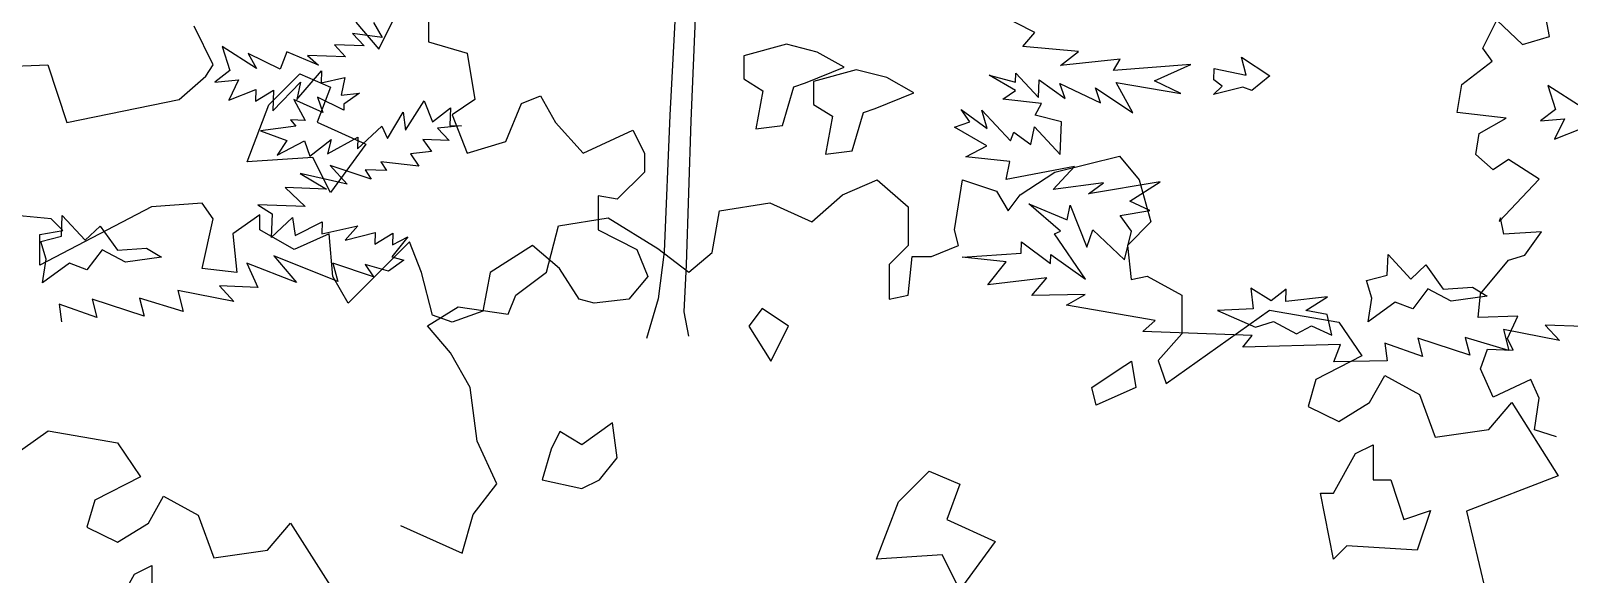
# Model space of a CAD drawing. Header units: inches. Extents: x -11 to 128, y 7 to 56.
# Drawn here: x 53.995 to 54.617, y 22.551 to 22.771 of the extents above; entities that cross this region are included whole.
import ezdxf

# ---------------------------------------------------------------- set-up
doc = ezdxf.new("R2010")
doc.units = ezdxf.units.IN
doc.header["$MEASUREMENT"] = 0
doc.layers.add('CAY', color=94, linetype='Continuous')
doc.layers.add('CAY-3', color=61, linetype='Continuous')
picture_1 = doc.add_image_def('image1.jpg', size_in_pixel=(1680, 1093))

# ---------------------------------------------------------------- blocks, each defined once
blk = doc.blocks.new('A$C76451831')
at = {"layer": 'CAY'}
for p, q in [((3764, 1772.8), (3822.4, 1787)), ((3822.4, 1787), (3840.1, 1765.7)), ((3573, 1752.2), (3604.2, 1765.7)), ((3604.2, 1765.7), (3631.9, 1741.6)), ((3673.8, 1720.9), (3680.9, 1765.7)), ((3680.9, 1765.7), (3711.5, 1755.7)), ((3732.8, 1752.2), (3764, 1772.8)), ((3840.1, 1765.7), (3850.7, 1728)), ((3545.3, 1728), (3573, 1752.2)), ((3711.5, 1755.7), (3722.2, 1738)), ((3722.2, 1738), (3732.8, 1752.2)), ((3455.6, 1700.3), (3462.1, 1738)), ((3462.1, 1738), (3507.5, 1745.1)), ((3507.5, 1745.1), (3545.3, 1728)), ((3631.9, 1741.6), (3631.9, 1706.7)), ((3306.5, 1682.6), (3317.1, 1724.4)), ((3317.1, 1724.4), (3361.9, 1731.5)), ((3361.9, 1731.5), (3406.7, 1703.8)), ((3677.3, 1706.7), (3673.8, 1720.9)), ((3850.7, 1728), (3829.5, 1706.7)), ((3631.9, 1706.7), (3614.8, 1689.6)), ((3653.2, 1696.7), (3677.3, 1706.7)), ((3829.5, 1706.7), (3833, 1676.1)), ((3406.7, 1703.8), (3434.4, 1682.6)), ((3434.4, 1682.6), (3455.6, 1700.3)), ((3631.9, 1661.9), (3635.5, 1696.7)), ((3635.5, 1696.7), (3653.2, 1696.7)), ((3278.8, 1661.9), (3306.5, 1682.6)), ((3614.8, 1689.6), (3614.8, 1658.4)), ((3833, 1676.1), (3847.2, 1679)), ((3847.2, 1679), (3878.4, 1661.9)), ((3199.2, 1634.2), (3226.9, 1651.3)), ((3226.9, 1651.3), (3271.7, 1644.8)), ((3271.7, 1644.8), (3278.8, 1661.9)), ((3614.8, 1658.4), (3631.9, 1661.9)), ((3878.4, 1661.9), (3878.4, 1627.1)), ((3864.3, 1582.3), (3957.4, 1648.4)), ((3957.4, 1648.4), (4019.9, 1637.7)), ((4019.9, 1637.7), (4040.5, 1607.1)), ((3219.8, 1610), (3199.2, 1634.2)), ((3878.4, 1627.1), (3857.2, 1602.9)), ((3237.5, 1578.7), (3219.8, 1610)), ((3857.2, 1602.9), (3864.3, 1582.3)), ((4040.5, 1607.1), (3999.3, 1585.8)), ((3999.3, 1585.8), (3992.2, 1561.6)), ((4047.6, 1565.2), (4061.2, 1589.4)), ((4061.2, 1589.4), (4092.4, 1572.3)), ((3244, 1530.4), (3237.5, 1578.7)), ((4092.4, 1572.3), (4106.6, 1533.9)), ((3992.2, 1561.6), (4019.9, 1548.1)), ((4019.9, 1548.1), (4047.6, 1565.2)), ((4154.9, 1541), (4175.6, 1565.2)), ((4175.6, 1565.2), (4217.4, 1499.1)), ((2764.5, 1473.6), (2857.6, 1539.7)), ((2857.6, 1539.7), (2920.1, 1529)), ((4106.6, 1533.9), (4154.9, 1541)), ((2920.1, 1529), (2940.8, 1498.4)), ((3261.7, 1492), (3244, 1530.4)), ((2940.8, 1498.4), (2899.5, 1477.1)), ((4217.4, 1499.1), (4134.9, 1467.3)), ((3240.4, 1464.3), (3261.7, 1492)), ((2899.5, 1477.1), (2892.4, 1452.9)), ((2947.9, 1456.5), (2961.4, 1480.7)), ((2961.4, 1480.7), (2992.7, 1463.6)), ((2920.1, 1439.4), (2947.9, 1456.5)), ((2992.7, 1463.6), (3006.8, 1425.2)), ((3055.2, 1432.3), (3075.8, 1456.5)), ((3075.8, 1456.5), (3117.7, 1390.4)), ((3230.4, 1429.5), (3240.4, 1464.3)), ((4134.9, 1467.3), (4152, 1395.3)), ((2892.4, 1452.9), (2920.1, 1439.4)), ((3175, 1454.3), (3230.4, 1429.5)), ((3006.8, 1425.2), (3055.2, 1432.3)), ((5725.9, 270.5), (5733.6, 257.1)), ((5717.4, 249.5), (5690.7, 250.4)), ((5690.7, 250.4), (5700.8, 239.6)), ((5733.6, 257.1), (5706.9, 260.7)), ((5706.9, 260.7), (5717.4, 249.5)), ((5620.7, 229.3), (5589.6, 249)), ((5589.6, 249), (5596.6, 227.4)), ((5641.9, 228.5), (5613, 242.7)), ((5613, 242.7), (5620.7, 229.3)), ((5647.9, 244.2), (5641.9, 228.5)), ((5676.5, 232.3), (5647.9, 244.2)), ((5700.8, 239.6), (5666.4, 240.8)), ((5666.4, 240.8), (5676.5, 232.3)), ((5596.6, 227.4), (5583.1, 217)), ((5656.8, 201.3), (5679, 227.2)), ((5679, 227.2), (5678.7, 216.4)), ((5583.1, 217), (5604.4, 219)), ((5604.4, 219), (5595.6, 200.7)), ((5595.6, 200.7), (5620, 210.3)), ((5620, 210.3), (5619.6, 199.9)), ((5619.6, 199.9), (5635.8, 209.7)), ((5635.2, 191.1), (5660.1, 217)), ((5635.8, 209.7), (5635.2, 191.1)), ((5660.1, 217), (5656.8, 201.3)), ((5678.7, 216.4), (5700.1, 221.1)), ((5700.1, 221.1), (5696.9, 205.3)), ((5654.1, 201.4), (5664.3, 182.4)), ((5680.4, 189.6), (5654.1, 201.4)), ((5699.1, 191.6), (5675.5, 203.3)), ((5675.5, 203.3), (5680.4, 189.6)), ((5696.9, 205.3), (5713.2, 207)), ((5699.3, 197.1), (5699.1, 191.6)), ((5713.2, 207), (5699.3, 197.1)), ((5754.7, 173.8), (5771.4, 200)), ((5771.4, 200), (5778.9, 181.1)), ((5651.2, 182.9), (5656, 177.3)), ((5664.3, 182.4), (5651.2, 182.9)), ((5738.5, 166.2), (5752.5, 189.8)), ((5752.5, 189.8), (5754.7, 173.8)), ((5778.9, 181.1), (5795.2, 193.7)), ((5795.2, 193.7), (5794.7, 177.9)), ((5656, 177.3), (5624.1, 172.9)), ((5624.1, 172.9), (5647.8, 164.4)), ((5684.6, 152.2), (5711.8, 167.2)), ((5711.5, 156.8), (5733.5, 177.3)), ((5711.8, 167.2), (5711.5, 156.8)), ((5733.5, 177.3), (5738.5, 166.2)), ((5805.1, 177.5), (5783.7, 175.5)), ((5783.7, 175.5), (5794.2, 164.3)), ((5794.7, 177.9), (5805.1, 177.5)), ((5647.8, 164.4), (5639.2, 151.1)), ((5639.2, 151.1), (5663.7, 163.9)), ((5663.7, 163.9), (5668.6, 150.1)), ((5668.6, 150.1), (5687.7, 165.3)), ((5687.7, 165.3), (5684.6, 152.2)), ((5778, 154.4), (5759.3, 152.4)), ((5794.2, 164.3), (5770.2, 165.1)), ((5770.2, 165.1), (5778, 154.4)), ((5723.7, 129.6), (5686.9, 141.7)), ((5686.9, 141.7), (5702.2, 124.9)), ((5766.7, 141.2), (5732.4, 145.1)), ((5732.4, 145.1), (5737.5, 137.3)), ((5759.3, 152.4), (5766.7, 141.2)), ((5702.2, 124.9), (5659.9, 134.5)), ((5659.9, 134.5), (5683.5, 120.6)), ((5737.5, 137.3), (5718.5, 137.9)), ((5718.5, 137.9), (5723.7, 129.6)), ((5646.4, 121.9), (5664.3, 104.9)), ((5683.5, 120.6), (5646.4, 121.9)), ((5621.8, 106.4), (5634.7, 98.2)), ((5664.3, 104.9), (5621.8, 106.4)), ((5634.7, 98.2), (5633.9, 77)), ((5633.9, 77), (5653.1, 94.9)), ((5653.1, 94.9), (5655.3, 78.9)), ((5655.3, 78.9), (5679.7, 91.2)), ((5679.7, 91.2), (5679.3, 80.4)), ((5679.3, 80.4), (5711.8, 87.4)), ((5711.8, 87.4), (5700.4, 74.6)), ((5700.4, 74.6), (5727.4, 81.4)), ((5727.4, 81.4), (5727.1, 71)), ((5727.1, 71), (5743.3, 80.8)), ((5756.7, 77.6), (5742.5, 59.6)), ((5743.3, 80.8), (5742.9, 70.4)), ((5742.9, 70.4), (5756.7, 77.6)), ((5693.7, 37.2), (5636.1, 60.6)), ((5636.1, 60.6), (5656.5, 36.3)), ((5753.3, 56.5), (5739.3, 46.5)), ((5742.5, 59.6), (5753.3, 56.5)), ((5656.5, 36.3), (5611.8, 53.7)), ((5611.8, 53.7), (5621.9, 32)), ((5726, 41.5), (5689.3, 53.7)), ((5689.3, 53.7), (5693.7, 37.2)), ((5739.3, 46.5), (5718.3, 52.7)), ((5718.3, 52.7), (5726, 41.5)), ((5600.2, 19.2), (5549.8, 29.1)), ((5549.8, 29.1), (5554.6, 10.4)), ((5621.9, 32), (5587.1, 33.3)), ((5587.1, 33.3), (5600.2, 19.2)), ((5476.9, 4.9), (5442.9, 17)), ((5442.9, 17), (5445, 1)), ((5472.5, 21.4), (5476.9, 4.9)), ((5519.5, 6.1), (5472.5, 21.4)), ((5515.1, 22.2), (5519.5, 6.1)), ((5554.6, 10.4), (5515.1, 22.2))]:
    blk.add_line(p, q, dxfattribs=at)
for points in [[(4216, 1534.3), (4196, 1540.6), (4200.2, 1569.1), (4192.8, 1586), (4159, 1570.1), (4147.4, 1595.5), (4153.8, 1613.4), (4177, 1612.3), (4171.7, 1622.9), (4181.2, 1642.9), (4145.3, 1641.9), (4147.4, 1663), (4172.8, 1693.5), (4187.5, 1697.8), (4202.3, 1718.9), (4168.5, 1716.7), (4165.4, 1731.5), (4164.3, 1728.3), (4200.2, 1766.3), (4172.8, 1784.2), (4159, 1774.7), (4143.2, 1788.5), (4146.4, 1807.4), (4170.6, 1821.2), (4126.4, 1826.4), (4130.6, 1851.7), (4158, 1872.8), (4149.6, 1884.4), (4162.2, 1909.7), (4185.4, 1887.6), (4209.7, 1895), (4205.5, 1917.1)], [(1663.8, 350.1), (1632.7, 369.7), (1639.7, 348.2), (1626.2, 337.8), (1647.6, 339.7), (1638.8, 321.5), (1663.1, 331)], [(1665, 152.8), (1630.2, 154), (1643.3, 140), (1592.9, 149.9), (1597.7, 131.1), (1558.2, 142.9), (1562.6, 126.9), (1515.6, 142.2), (1520, 125.7), (1486, 137.8), (1488.1, 121.8), (1440.1, 120.8), (1446.1, 136.4), (1358.1, 134.1), (1366.6, 144.6), (1267.9, 148.1), (1279.1, 158.1), (1199.4, 171.8), (1216.1, 181.6), (1168, 180.6), (1181.7, 196.4), (1128.5, 190.1), (1145, 210.9), (1105.3, 215), (1158.5, 218.6), (1158.8, 229), (1184.9, 209.5), (1185.2, 217.6), (1216.5, 195.2), (1188.5, 236.1), (1194, 238.6), (1165.5, 263.2), (1199.8, 248.8), (1202.6, 261.9), (1217.6, 224.2), (1223.1, 239.9), (1251.6, 212.6), (1257.9, 238.7), (1247.6, 252.6), (1274.4, 257.1), (1256.2, 265.5), (1283.5, 283.1), (1219.2, 272.2), (1232.7, 282.1), (1187.2, 276), (1206.5, 296.7), (1144.9, 285.2), (1148.2, 301.4), (1108.5, 305.5), (1127.4, 315.3), (1098.5, 332.2), (1112.3, 337.1), (1104.5, 348.3), (1127.9, 331.1), (1123.1, 347.6), (1148.9, 320), (1151.8, 327.6), (1167.3, 316.6), (1170.6, 332.4), (1193.7, 307.5), (1194.8, 337), (1171, 343.2), (1176.8, 353.5), (1142, 357.4), (1153.2, 365.2), (1129.6, 379.1), (1153.4, 372.9), (1153.7, 381), (1174.2, 359), (1174.8, 374.8), (1198.2, 358.2), (1193.2, 371.5), (1229.8, 354.3), (1225.3, 367.6), (1258.9, 345.2), (1244, 372.4), (1302.2, 362.7), (1278.5, 373.9), (1311.2, 388.7), (1241.7, 383.4), (1247.5, 393.6), (1193.8, 387.8), (1210.1, 400.4), (1160, 404.8), (1170.8, 417.6), (1137, 434.6)], [(774.7, 655.4), (791.5, 634.3), (850.6, 524.6), (847.4, 444.5), (842.2, 343.2), (836.9, 219.8), (831.6, 177.6), (821.1, 141.8)], [(888.6, 656.4), (872.7, 530.9), (866.4, 466.6), (861.1, 337.9), (856.9, 208.2), (854.8, 166), (859, 143.9)]]:
    blk.add_lwpolyline(points, dxfattribs=at)
for points in [[(3524.3, 1634.1), (3500.5, 1649.9), (3488.6, 1634.1), (3508.4, 1602.4)], [(3821.2, 1594.5), (3833.1, 1602.4), (3837, 1578.6), (3801.4, 1562.8), (3797.4, 1578.6)], [(3369.9, 1515.3), (3365.9, 1547), (3338.2, 1527.2), (3318.4, 1539), (3310.5, 1523.2), (3302.6, 1495.5), (3338.2, 1487.6), (3354, 1495.5)], [(4035, 1519.2), (4050.8, 1527.2), (4050.8, 1495.5), (4066.6, 1495.5), (4078.5, 1459.8), (4102.3, 1467.8), (4090.4, 1432.1), (4027.1, 1436.1), (4015.2, 1424.2), (4003.3, 1483.6), (4015.2, 1483.6)], [(3623.3, 1475.7), (3651, 1503.4), (3678.7, 1491.5), (3666.8, 1459.8), (3710.3, 1440), (3678.7, 1396.5), (3662.8, 1428.1), (3603.5, 1424.2)], [(2935.2, 1410.5), (2951, 1418.5), (2951, 1386.8), (2966.9, 1386.8), (2978.8, 1351.1), (3002.5, 1359.1), (2990.6, 1323.4), (2927.3, 1327.4), (2915.4, 1315.5), (2903.5, 1374.9), (2915.4, 1374.9)], [(1332, 374.8), (1332.4, 385.2), (1361.2, 379.2), (1356.8, 395.2), (1382.5, 378.5), (1366.1, 365.4), (1358.1, 368.4), (1331.6, 361.7), (1339.5, 369.1)], [(1037.6, 376.9), (1009.9, 384), (971.5, 373.4), (971.5, 352.7), (988.6, 342.1), (982.2, 307.9), (1006.3, 310.8), (1016.4, 345.6), (1027, 349.2), (1061.8, 363.3)], [(1474.2, 178.1), (1469.4, 194.1), (1488.1, 198.9), (1488.8, 217.4), (1509.3, 195.4), (1522.9, 208.1), (1538.4, 186.2), (1564.8, 188), (1578.1, 179.9), (1545.8, 175.6), (1524.8, 186.7), (1511.1, 168.6), (1495.4, 174.6), (1470.8, 156.9)], [(1438.2, 144.9), (1433.9, 163.6), (1414.9, 167), (1434.4, 179.5), (1396.7, 175.3), (1397, 186.2), (1383.5, 175.8), (1365.4, 187.3), (1367.4, 168.6), (1335.2, 167), (1369.6, 152.2), (1385.6, 157.1), (1406.5, 146), (1419.9, 153.2)], [(5431.1, 57.3), (5426.2, 73.3), (5445, 78.1), (5445.6, 96.7), (5466.2, 74.6), (5479.7, 87.3), (5495.3, 65.5), (5521.6, 67.3), (5535, 59.1), (5502.6, 54.8), (5481.7, 65.9), (5467.9, 47.8), (5452.3, 53.8), (5427.7, 36.1)]]:
    blk.add_lwpolyline(points, close=True, dxfattribs=at)
at = {"layer": 'CAY-3'}
for p, q in [((580, 402.5), (604.1, 450.9)), ((624.8, 440.3), (624.8, 409)), ((430.8, 388.4), (413.7, 423.2)), ((559.3, 426.7), (580, 402.5)), ((624.8, 409), (659.6, 399)), ((145.6, 382.8), (281.8, 388.3)), ((281.8, 388.3), (298.9, 336.4)), ((424.3, 378.3), (430.8, 388.4)), ((659.6, 399), (666.6, 357.1)), ((400.1, 357.1), (424.3, 378.3)), ((708.5, 353.5), (725.6, 360.6)), ((725.6, 360.6), (739.2, 336.4)), ((298.9, 336.4), (400.1, 357.1)), ((666.6, 357.1), (646, 343.5)), ((694.4, 319.3), (708.5, 353.5)), ((646, 343.5), (659.6, 308.7)), ((739.2, 336.4), (763.9, 308.7)), ((659.6, 308.7), (694.4, 319.3)), ((763.9, 308.7), (808.7, 329.4)), ((808.7, 329.4), (819.4, 308.7)), ((819.4, 308.7), (819.4, 291.6)), ((819.4, 291.6), (794.6, 267.4)), ((420.8, 263.9), (375.4, 260.4)), ((430.8, 249.7), (420.8, 263.9)), ((794.6, 267.4), (777.5, 270.4)), ((777.5, 270.4), (777.5, 239.7)), ((284.8, 249.7), (247, 253.3)), ((375.4, 260.4), (274.7, 207.8)), ((295.4, 239.1), (284.8, 249.7)), ((420.8, 204.9), (430.8, 249.7)), ((472.7, 253.3), (448.5, 236.2)), ((472.7, 239.7), (472.7, 253.3)), ((274.7, 235.6), (295.4, 239.1)), ((274.7, 207.8), (274.7, 235.6)), ((448.5, 236.2), (452, 201.4)), ((503.9, 222), (472.7, 239.7)), ((535.2, 236.2), (503.9, 222)), ((538.7, 197.8), (535.2, 236.2)), ((777.5, 239.7), (812.3, 222)), ((607.7, 229.1), (583.5, 204.9)), ((618.3, 201.4), (607.7, 229.1)), ((718.5, 225.5), (680.2, 201.4)), ((742.7, 204.9), (718.5, 225.5)), ((812.3, 222), (822.3, 197.8)), ((452, 201.4), (420.8, 204.9)), ((552.3, 173.6), (538.7, 197.8)), ((583.5, 204.9), (552.3, 173.6)), ((628.3, 163), (618.3, 201.4)), ((680.2, 201.4), (673.7, 166.6)), ((760.4, 177.2), (742.7, 204.9)), ((822.3, 197.8), (805.2, 177.2)), ((673.7, 166.6), (646, 156.5)), ((774, 173.6), (760.4, 177.2)), ((805.2, 177.2), (774, 173.6)), ((646, 156.5), (628.3, 163))]:
    blk.add_line(p, q, dxfattribs=at)
for points in [[(481.1, 352.5), (508.8, 380.2), (536.5, 368.3), (524.6, 336.6), (568.2, 316.8), (536.5, 273.3), (520.7, 305), (461.3, 301)], [(6125.5, 244), (6097.8, 251.1), (6059.5, 240.5), (6059.5, 219.9), (6076.6, 209.2), (6070.1, 175), (6094.3, 178), (6104.3, 212.8), (6114.9, 216.3), (6149.7, 230.5)]]:
    blk.add_lwpolyline(points, close=True, dxfattribs=at)

msp = doc.modelspace()

# ---------------------------------------------------------------- block references
at = {"layer": 'CAY', "xscale": 0.0004489089019145984, "yscale": 0.0004489089019145984, "zscale": 0.0004489089019145984}
for p in [(51.56325, 22.65309), (53.87545, 22.58311), (52.71935, 21.91828)]:
    msp.add_blockref('A$C76451831', p, dxfattribs=at)

# ---------------------------------------------------------------- pictures from other files: only their frames are drawn
image = msp.add_image(picture_1, insert=(12.49661, 7.37723), size_in_units=(74.4025, 48.40591))
image.dxf.flags = 6

doc.saveas('drawing.dxf')
